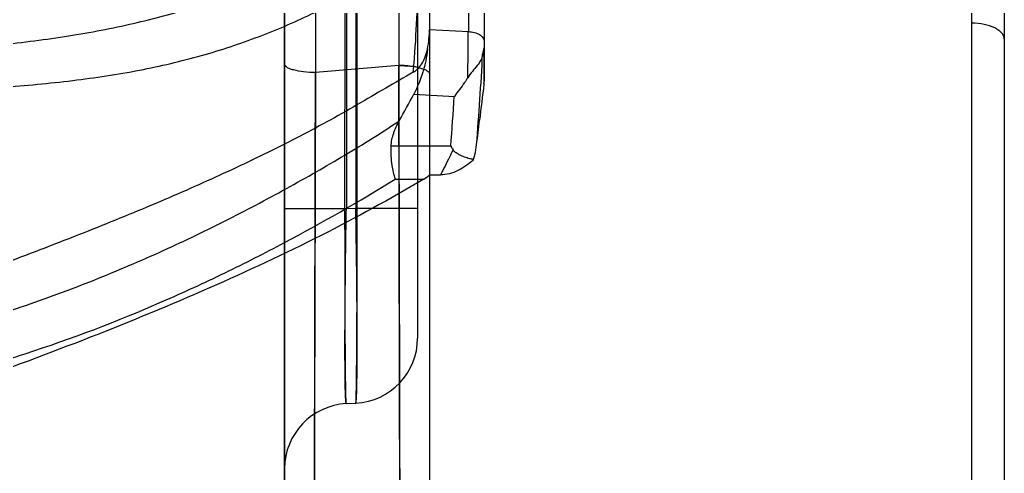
# Model space of a CAD drawing. Header units: millimetres. Extents: x 28656 to 29764, y -21384 to -20601.
# Drawn here: x 28894.63 to 28909.73, y -20804.29 to -20797.32 of the extents above; entities that cross this region are included whole.
import ezdxf

# ---------------------------------------------------------------- set-up
doc = ezdxf.new("R2010")
doc.units = ezdxf.units.MM
doc.header["$LTSCALE"] = 8
doc.layers.add('Cav-cor', color=30, linetype='Continuous')
doc.layers.add('dim', color=3, linetype='Continuous', lineweight=15)

# ---------------------------------------------------------------- blocks, each defined once
blk = doc.blocks.new('20160903.083130')
at = {"layer": 'Cav-cor', "color": 241}
for p, q in [((-0.2369, 23.4378), (-0.2369, 53.3917)), ((0.2731, 39.9964), (0.2731, 33.7743)), ((2.3981, 31.2111), (2.3981, 39.8096)), ((2.5231, 31.3363), (2.5231, 39.6844)), ((0.5281, 36.9538), (0.5281, 34.7608)), ((0.2007, 36.0707), (0.2007, 34.8212)), ((0, 35.9571), (0, 34.2717)), ((0.0362, 35.953), (0.0362, 34.2736)), ((0.3191, 35.9238), (0.3191, 31.5172)), ((0.4677, 35.9339), (0.4677, 34.951)), ((-0.1185, 35.7778), (-0.1185, 34.7937)), ((0.3191, 34.9593), (0.4677, 34.951)), ((0.5275, 34.8878), (0.5274, 34.7502)), ((0.2007, 34.8212), (-0.1185, 34.7937)), ((0.2036, 33.6015), (0.2007, 34.8212)), ((-0.1185, 34.7937), (-0.1216, 33.4836)), ((0.2585, 34.7112), (0.414, 34.7025)), ((0.4005, 34.5109), (0.1714, 34.5109)), ((0.3191, 34.4007), (0.3608, 34.4007)), ((0.187, 34.3849), (0.2965, 34.3849)), ((-0.2369, 34.2717), (0, 34.2717)), ((0, 34.2717), (0.0362, 34.2736)), ((0.0362, 34.2736), (0.2731, 34.2736)), ((0.2058, 32.4731), (0.2036, 33.6015)), ((0, 33.5228), (0.0362, 33.5247)), ((-0.1216, 33.4836), (-0.1236, 32.4527))]:
    blk.add_line(p, q, dxfattribs=at)
for centre, radius, start, end in [((-34.0262, 35.2875), 34.4955, 359.14764, 359.44113), ((-12.1136, 35.535), 12.6539, 355.38391, 356.96015), ((33.5983, 30.7325), 33.314, 173.07312, 173.31458), ((0.4401, 34.7608), 0.088, 353.0636, 359.9826), ((-4.7812, 37.3766), 5.7012, 330.9538, 332.127), ((-12.0865, 35.4885), 12.5251, 355.52358, 356.40217), ((-9.3671, 35.7672), 9.9454, 352.77642, 353.32295), ((1.8842, 35.4226), 1.7414, 211.5692, 212.0942), ((-0.0842, 34.5904), 0.5882, 348.9676, 352.7989), ((0.36, 34.5136), 0.1378, 335.6979, 344.9264), ((0.3271, 34.5272), 0.1732, 337.2915, 343.4271), ((0.4295, 34.4792), 0.0604, 338.3503, 341.792), ((0.1939, 34.5561), 0.1996, 300.9425, 308.8551), ((0.0231, 33.7743), 0.25, 273, 360), ((0.0131, 33.2731), 0.25, 93, 180)]:
    blk.add_arc(centre, radius, start, end, dxfattribs=at)
for points, knots in [([(0, 33.5228), (-0.0001, 33.5228), (-0.0002, 33.5232), (-0.0003, 33.5238), (-0.0005, 33.5249), (-0.0007, 33.5273), (-0.001, 33.5314), (-0.0012, 33.5377), (-0.0015, 33.5458), (-0.0018, 33.5556), (-0.0021, 33.5673), (-0.0024, 33.5863), (-0.0028, 33.6146), (-0.0033, 33.6537), (-0.0037, 33.6997), (-0.004, 33.7525), (-0.0043, 33.812), (-0.0046, 33.878), (-0.0049, 33.9503), (-0.0051, 34.0591), (-0.0053, 34.2095), (-0.0054, 34.4063), (-0.0053, 34.6235), (-0.0051, 34.859), (-0.0046, 35.1105), (-0.004, 35.3755), (-0.0032, 35.6515), (-0.002, 36.0338), (-0.0008, 36.3238), (0, 36.5187)], [0, 0, 0, 0, 0.00009, 0.000318, 0.000695, 0.00122, 0.002719, 0.004817, 0.007513, 0.010805, 0.014692, 0.019172, 0.0299, 0.042964, 0.058334, 0.075973, 0.09584, 0.117888, 0.142064, 0.16831, 0.226756, 0.292663, 0.365395, 0.444247, 0.528457, 0.617209, 0.709644, 0.804868, 1, 1, 1, 1]), ([(0.0362, 33.5247), (0.0363, 33.5247), (0.0364, 33.5251), (0.0365, 33.5257), (0.0367, 33.5269), (0.0369, 33.5293), (0.0371, 33.5334), (0.0374, 33.5397), (0.0377, 33.5478), (0.038, 33.5577), (0.0382, 33.5694), (0.0386, 33.5885), (0.039, 33.6168), (0.0394, 33.6559), (0.0398, 33.702), (0.0402, 33.7549), (0.0405, 33.8144), (0.0408, 33.8804), (0.041, 33.9528), (0.0413, 34.0615), (0.0415, 34.2119), (0.0416, 34.4087), (0.0415, 34.6259), (0.0412, 34.8613), (0.0408, 35.1127), (0.0402, 35.3777), (0.0394, 35.6536), (0.0382, 36.0358), (0.037, 36.3257), (0.0362, 36.5206)], [0, 0, 0, 0, 0.000094, 0.000328, 0.00071, 0.001241, 0.002752, 0.004861, 0.007567, 0.01087, 0.014768, 0.019259, 0.030007, 0.043089, 0.058475, 0.076129, 0.096009, 0.118067, 0.142251, 0.168502, 0.226951, 0.292851, 0.365567, 0.444398, 0.528581, 0.617305, 0.709711, 0.804909, 1, 1, 1, 1]), ([(-1.6359, 34.874), (-1.5445, 34.8805), (-1.3645, 34.895), (-1.1008, 34.9267), (-0.8507, 34.972), (-0.5494, 35.0496), (-0.2146, 35.1787), (0.0265, 35.317), (0.1361, 35.3892)], [0, 0, 0, 0, 0.147165, 0.290038, 0.426406, 0.555007, 0.789348, 1, 1, 1, 1]), ([(-1.602, 34.7194), (-1.5083, 34.7247), (-1.3238, 34.7357), (-1.0536, 34.7604), (-0.7975, 34.799), (-0.5588, 34.8548), (-0.3391, 34.9272), (-0.0766, 35.0399), (0.1046, 35.1449), (0.2174, 35.2204)], [0, 0, 0, 0, 0.147226, 0.289609, 0.425085, 0.552821, 0.673226, 0.787242, 1, 1, 1, 1]), ([(0.2564, 34.7953), (0.2582, 34.8135), (0.265, 34.8893), (0.2687, 34.9653), (0.2709, 35.0231)], [0, 0, 0, 0, 0.239966, 1, 1, 1, 1]), ([(2.5231, 34.9214), (2.5231, 34.9255), (2.5213, 34.9343), (2.5136, 34.9462), (2.5017, 34.9569), (2.4796, 34.9699), (2.4444, 34.9807), (2.4141, 34.9835), (2.3981, 34.9835)], [0, 0, 0, 0, 0.081958, 0.172521, 0.277147, 0.397699, 0.681144, 1, 1, 1, 1]), ([(0.3112, 34.885), (0.3137, 34.8977), (0.317, 34.9225), (0.3187, 34.9474), (0.319, 34.9593)], [0, 0, 0, 0, 0.520296, 1, 1, 1, 1]), ([(0.4677, 34.951), (0.4755, 34.9508), (0.4905, 34.9487), (0.51, 34.941), (0.5241, 34.9294), (0.5281, 34.9187), (0.5281, 34.9139)], [0, 0, 0, 0, 0.306699, 0.582891, 0.811298, 1, 1, 1, 1]), ([(0.5275, 34.8878), (0.5272, 34.8874), (0.5269, 34.8862), (0.526, 34.883), (0.525, 34.878), (0.5238, 34.8713), (0.523, 34.8665), (0.5226, 34.864)], [0, 0, 0, 0, 0.060783, 0.157158, 0.401945, 0.688183, 1, 1, 1, 1]), ([(0.2565, 34.7954), (0.2626, 34.7988), (0.2751, 34.8083), (0.2909, 34.8286), (0.3034, 34.8549), (0.309, 34.8747), (0.3112, 34.885)], [0, 0, 0, 0, 0.194976, 0.430557, 0.706732, 1, 1, 1, 1]), ([(0.3112, 34.885), (0.3081, 34.8545), (0.2956, 34.7946), (0.2726, 34.7378), (0.2585, 34.7112)], [0, 0, 0, 0, 0.503944, 1, 1, 1, 1]), ([(0.5226, 34.864), (0.5213, 34.8561), (0.516, 34.8403), (0.5008, 34.8194), (0.4828, 34.7982), (0.4709, 34.7827), (0.4655, 34.7743)], [0, 0, 0, 0, 0.221611, 0.456229, 0.721013, 1, 1, 1, 1]), ([(-0.1185, 34.7937), (-0.1338, 34.794), (-0.1621, 34.7957), (-0.195, 34.8012), (-0.2164, 34.8081), (-0.2288, 34.8138), (-0.2369, 34.8213), (-0.2369, 34.8263)], [0, 0, 0, 0, 0.360144, 0.666263, 0.787074, 0.88233, 1, 1, 1, 1]), ([(0.2007, 34.8212), (0.216, 34.821), (0.2443, 34.8192), (0.2773, 34.8137), (0.2986, 34.8068), (0.311, 34.8011), (0.3191, 34.7936), (0.3191, 34.7886)], [0, 0, 0, 0, 0.360144, 0.666263, 0.787074, 0.88233, 1, 1, 1, 1]), ([(0.2007, 34.8212), (0.2012, 34.6278), (0.2032, 33.8452), (0.2048, 33.0625), (0.2058, 32.4731)], [0, 0, 0, 0, 0.247026, 1, 1, 1, 1]), ([(0.2732, 34.8139), (0.2678, 34.815), (0.2439, 34.8192), (0.2195, 34.8209), (0.2007, 34.8212)], [0, 0, 0, 0, 0.22606, 1, 1, 1, 1]), ([(0.2564, 34.7953), (0.2211, 34.7754), (0.1492, 34.7332), (0.0395, 34.6686), (-0.0748, 34.604), (-0.1927, 34.5413), (-0.3137, 34.4806), (-0.481, 34.4007), (-0.7002, 34.303), (-0.9775, 34.1891), (-1.2738, 34.0748), (-1.5898, 33.9575), (-1.807, 33.8778), (-1.9189, 33.8372)], [0, 0, 0, 0, 0.051053, 0.10497, 0.160368, 0.216432, 0.273167, 0.330869, 0.450018, 0.575438, 0.708492, 0.850087, 1, 1, 1, 1]), ([(-0.1236, 32.4527), (-0.1232, 32.6474), (-0.1218, 33.4278), (-0.12, 34.2081), (-0.1185, 34.7937)], [0, 0, 0, 0, 0.249532, 1, 1, 1, 1]), ([(0.4655, 34.7743), (0.4614, 34.768), (0.4451, 34.7435), (0.4275, 34.7198), (0.414, 34.7025)], [0, 0, 0, 0, 0.254483, 1, 1, 1, 1]), ([(-1.8775, 33.7213), (-1.6705, 33.7648), (-1.3692, 33.847), (-0.9862, 33.9871), (-0.7203, 34.1), (-0.4691, 34.2204), (-0.2696, 34.326), (-0.1167, 34.4121), (0.0287, 34.4968), (0.1348, 34.5626), (0.2029, 34.6085)], [0, 0, 0, 0, 0.279099, 0.410784, 0.537709, 0.660105, 0.778085, 0.835426, 0.891644, 1, 1, 1, 1]), ([(0.1714, 34.5109), (0.1721, 34.528), (0.1798, 34.5622), (0.1945, 34.5934), (0.2029, 34.6085)], [0, 0, 0, 0, 0.497029, 1, 1, 1, 1]), ([(0.1884, 34.3849), (0.1826, 34.4019), (0.1729, 34.4435), (0.1705, 34.4863), (0.1714, 34.5109)], [0, 0, 0, 0, 0.420921, 1, 1, 1, 1]), ([(0.4089, 34.4974), (0.4045, 34.4881), (0.3889, 34.4557), (0.3729, 34.4234), (0.3608, 34.4007)], [0, 0, 0, 0, 0.284884, 1, 1, 1, 1]), ([(0.4869, 34.4603), (0.482, 34.4608), (0.4705, 34.4633), (0.4555, 34.4683), (0.4415, 34.4743), (0.43, 34.4801), (0.4185, 34.4872), (0.4114, 34.4934), (0.4089, 34.4973)], [0, 0, 0, 0, 0.166514, 0.400483, 0.537766, 0.685531, 0.840867, 1, 1, 1, 1]), ([(0.4856, 34.4569), (0.468, 34.4418), (0.4394, 34.4209), (0.3957, 34.404), (0.3724, 34.4007), (0.3608, 34.4007)], [0, 0, 0, 0, 0.499813, 0.750018, 1, 1, 1, 1]), ([(-1.8232, 33.5555), (-1.7211, 33.577), (-1.5224, 33.6249), (-1.1467, 33.7366), (-0.795, 33.871), (-0.4672, 34.0226), (-0.1671, 34.1751), (0.0486, 34.2988), (0.187, 34.3849)], [0, 0, 0, 0, 0.143219, 0.280514, 0.537871, 0.659038, 0.77619, 1, 1, 1, 1]), ([(0.2965, 34.3849), (0.1682, 34.3082), (-0.1022, 34.1609), (-0.5302, 33.9606), (-0.9862, 33.7728), (-1.3003, 33.656), (-1.4605, 33.5987)], [0, 0, 0, 0, 0.232744, 0.47864, 0.735216, 1, 1, 1, 1]), ([(0, 33.5228), (-0.0004, 33.5228), (-0.0009, 33.5244), (-0.0013, 33.5267), (-0.0019, 33.5314), (-0.0024, 33.5376), (-0.0028, 33.5456), (-0.0035, 33.5597), (-0.0041, 33.5817), (-0.0047, 33.613), (-0.0051, 33.6506), (-0.0053, 33.6942), (-0.0054, 33.7434), (-0.0053, 33.7978), (-0.005, 33.8788), (-0.004, 33.9886), (-0.0023, 34.1274), (-0.0008, 34.223), (0, 34.2717)], [0, 0, 0, 0, 0.001424, 0.005065, 0.01106, 0.019418, 0.030128, 0.043169, 0.076129, 0.117996, 0.168378, 0.226795, 0.292684, 0.365407, 0.444259, 0.61723, 0.804892, 1, 1, 1, 1]), ([(0.0362, 33.5247), (0.0365, 33.5247), (0.037, 33.5264), (0.0375, 33.5288), (0.038, 33.5335), (0.0385, 33.5397), (0.039, 33.5478), (0.0396, 33.562), (0.0403, 33.5841), (0.0408, 33.6154), (0.0413, 33.6531), (0.0415, 33.6967), (0.0416, 33.7459), (0.0415, 33.8002), (0.0411, 33.8811), (0.0402, 33.9908), (0.0385, 34.1295), (0.037, 34.225), (0.0362, 34.2736)], [0, 0, 0, 0, 0.001498, 0.005227, 0.011309, 0.019751, 0.030541, 0.043656, 0.076742, 0.118701, 0.169135, 0.227563, 0.293425, 0.366088, 0.444853, 0.617607, 0.805053, 1, 1, 1, 1])]:
    blk.add_open_spline(points, degree=3, knots=knots, dxfattribs=at)
blk.add_open_spline([(0.5275, 34.8878), (0.5278, 34.8883), (0.5281, 34.8888), (0.5281, 34.8894)], degree=3, dxfattribs=at)

msp = doc.modelspace()

# ---------------------------------------------------------------- linework, layer by layer
at = {"layer": 'Cav-cor', "color": 241}
msp.add_line((28898.695, -20703.266), (28898.695, -20943.266), dxfattribs=at)

# ---------------------------------------------------------------- block references
at = {"layer": 'dim', "xscale": 4, "yscale": 4, "zscale": 4}
msp.add_blockref('20160903.083130', (28899.643, -20937.307), dxfattribs=at)

doc.saveas('drawing.dxf')
